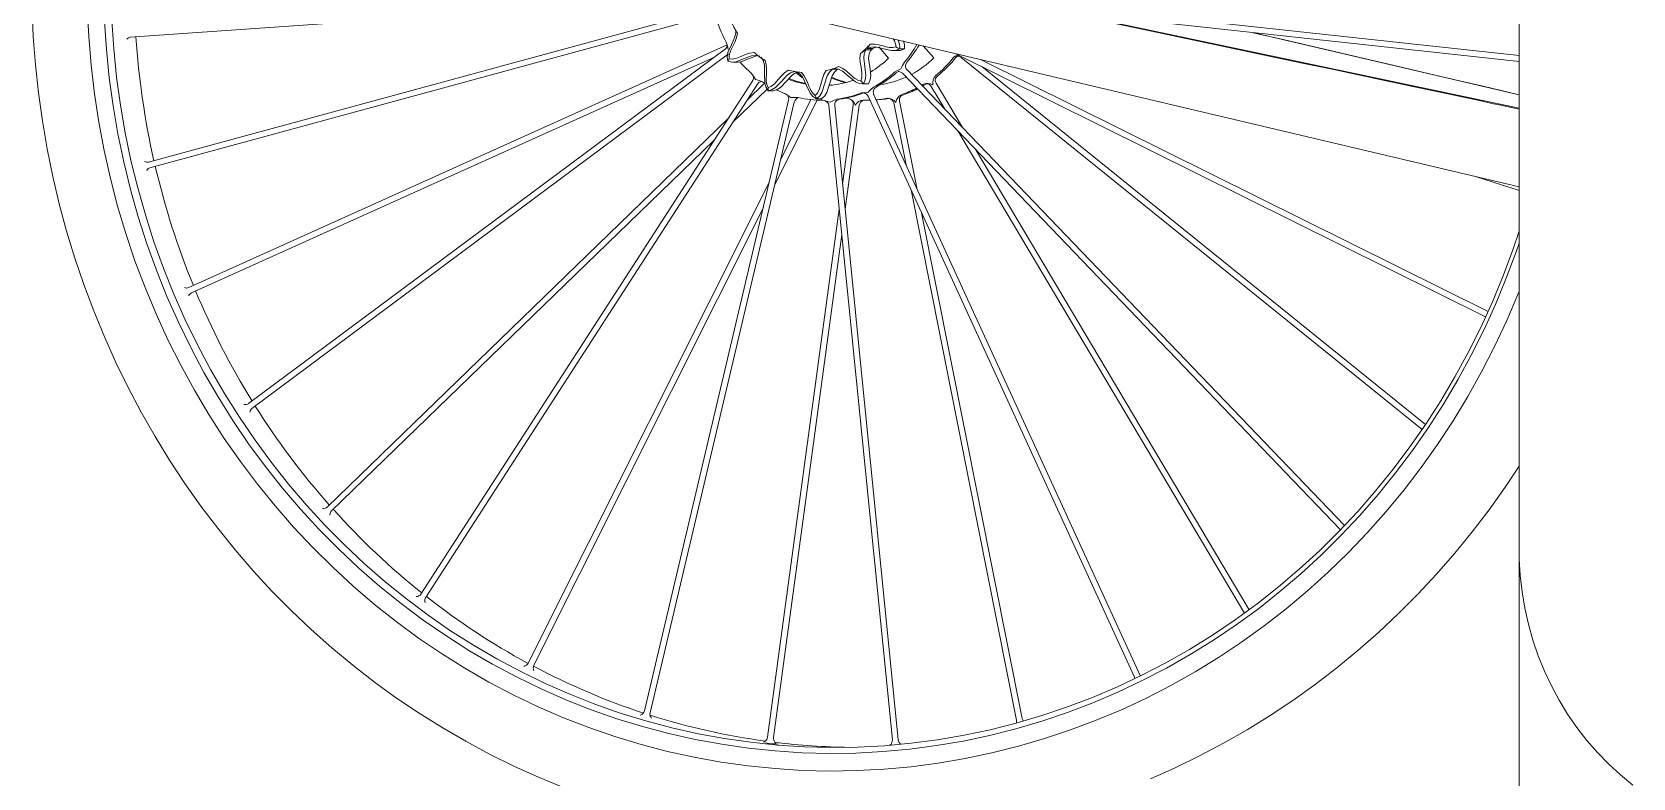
# Model space of a CAD drawing. Header units: inches. Extents: x -9 to 272, y 1 to 196.
# Drawn here: x 195.33 to 216.75, y 144.22 to 154.21 of the extents above; entities that cross this region are included whole.
import ezdxf

# ---------------------------------------------------------------- set-up
doc = ezdxf.new("R2010")
doc.units = ezdxf.units.IN
doc.layers.add('ZANO_R', color=7, linetype='Continuous', lineweight=0)

msp = doc.modelspace()

# ---------------------------------------------------------------- linework, layer by layer
at = {"layer": 'ZANO_R'}
for p, q in [((215.23, 159.0961), (215.23, 147.28391)), ((215.23, 153.18619), (206.20768, 155.09262)), ((196.64417, 154.13413), (204.42529, 154.67838)), ((204.34758, 154.49324), (196.88652, 152.46238)), ((215.23, 153.88942), (208.39033, 154.63142)), ((209.16073, 154.46863), (215.23, 153.81021)), ((196.90536, 152.3859), (204.32723, 154.40609)), ((215.23, 152.13179), (205.71751, 154.38093)), ((206.50409, 153.98523), (206.54599, 154.04307)), ((215.23, 153.36525), (211.66137, 154.19735)), ((204.63118, 154.03258), (197.4275, 150.78439)), ((197.46283, 150.71394), (204.4608, 153.86938)), ((204.60721, 153.97831), (198.22841, 149.23219)), ((198.2718, 149.16632), (204.65061, 153.91245)), ((206.41467, 153.91585), (206.48677, 153.96846)), ((206.55338, 153.96873), (206.48677, 153.96846)), ((206.50409, 153.98523), (206.5707, 153.98551)), ((206.62347, 154.00285), (206.5707, 153.98551)), ((206.79175, 153.85598), (206.65925, 154.00678)), ((206.84785, 153.95568), (206.91446, 153.95596)), ((206.93744, 153.97966), (207.00406, 153.97993)), ((207.39865, 153.85849), (207.26006, 154.01621)), ((207.6914, 153.86446), (207.70461, 153.87586)), ((207.69339, 153.91375), (214.78177, 150.39213)), ((207.76225, 153.86459), (213.93122, 148.8847)), ((214.81438, 150.46386), (208.0311, 153.8339)), ((204.70556, 153.80057), (204.77218, 153.80085)), ((205.95574, 153.68804), (206.04354, 153.70822)), ((206.11015, 153.7085), (206.04354, 153.70822)), ((206.06603, 153.71539), (206.12631, 153.7424)), ((206.97599, 153.65232), (212.8401, 147.54348)), ((212.89468, 147.60032), (207.03688, 153.7026)), ((213.97543, 148.95021), (208.04011, 153.7415)), ((204.97365, 153.55668), (200.5344, 146.68213)), ((200.59698, 146.63387), (205.03622, 153.50841)), ((204.70573, 152.99663), (205.16536, 153.44199)), ((205.13209, 153.5194), (204.89491, 153.28958)), ((205.10381, 153.53801), (205.13209, 153.5194)), ((205.17917, 153.41929), (205.24578, 153.41957)), ((206.45427, 153.51159), (206.42021, 153.55105)), ((206.44484, 153.5113), (206.51144, 153.51157)), ((206.45427, 153.51158), (206.52088, 153.51186)), ((207.23795, 153.49314), (207.25749, 153.50488)), ((207.36284, 153.47618), (207.53934, 153.17917)), ((207.77981, 152.92866), (207.42705, 153.52226)), ((205.45441, 153.29343), (203.52598, 145.11976)), ((203.60081, 145.094), (205.52924, 153.26765)), ((205.26865, 152.16315), (205.83498, 153.29263)), ((205.75028, 153.29941), (205.34694, 152.49498)), ((205.82675, 153.31159), (205.89336, 153.31187)), ((205.91022, 153.2909), (205.91384, 153.29091)), ((205.91292, 153.29092), (205.91647, 153.29096)), ((205.91448, 153.29092), (205.91384, 153.29092)), ((205.99123, 153.21996), (206.84207, 144.73316)), ((206.92124, 144.73285), (206.07041, 153.21963)), ((206.31929, 153.22895), (206.17572, 152.16914)), ((206.20952, 151.83201), (206.39842, 153.22649)), ((206.23016, 153.32183), (206.25412, 153.31716)), ((206.46806, 153.39007), (206.44774, 153.3865)), ((206.51776, 153.29341), (206.54293, 153.29351)), ((206.51949, 153.34467), (210.08287, 145.56848)), ((210.15758, 145.59446), (206.59204, 153.37539)), ((206.86176, 153.25526), (207.02627, 152.42779)), ((207.16808, 152.11831), (206.93743, 153.27846)), ((204.64447, 153.04692), (199.27892, 147.84793)), ((207.71674, 152.88065), (211.55285, 146.42547)), ((199.33776, 147.79529), (204.45529, 152.75396)), ((211.61668, 146.47219), (207.95721, 152.63015)), ((205.19412, 152.1902), (201.96913, 145.75823)), ((214.64555, 152.26998), (215.23, 152.08464)), ((207.09265, 152.0939), (208.50382, 144.99588)), ((202.04281, 145.72949), (205.11583, 151.85837)), ((206.13024, 151.83339), (205.1731, 144.76776)), ((208.5795, 145.01906), (207.23447, 151.78441)), ((205.25223, 144.76527), (206.16404, 151.49626)), ((215.23, 147.28391), (215.23, 143.53748)), ((210.08283, 145.56855), (210.08714, 145.55255)), ((210.16245, 145.58655), (210.15761, 145.59441)), ((205.14638, 144.6899), (205.16617, 144.68745))]:
    msp.add_line(p, q, dxfattribs=at)
at = {"layer": 'ZANO_R', "flags": 128}
for points in [[(215.23, 153.1713), (215.14376, 153.19004), (215.00708, 153.21963), (214.86429, 153.25046), (214.71537, 153.28251), (214.27426, 153.37703), (213.78687, 153.48096), (213.45261, 153.552), (213.09961, 153.62688), (212.72787, 153.70559), (212.32813, 153.79016), (211.88663, 153.88356), (211.40327, 153.98581), (210.87802, 154.09693), (210.3109, 154.2169), (209.67186, 154.35209), (208.98686, 154.497), (208.2559, 154.65163), (207.47898, 154.81599), (206.6561, 154.99007), (206.17497, 155.09185)], [(195.32922, 154.52019), (195.34614, 154.14216), (195.37485, 153.76492), (195.41534, 153.38888), (195.46755, 153.01443), (195.53144, 152.64199), (195.60694, 152.27197), (195.69396, 151.90476), (195.7924, 151.54076), (195.90217, 151.18038), (196.02314, 150.82399), (196.15518, 150.47199), (196.29815, 150.12477), (196.45189, 149.7827), (196.61623, 149.44614), (196.79101, 149.11547), (196.97601, 148.79105), (197.17106, 148.47323), (197.37592, 148.16235), (197.59038, 147.85876), (197.81421, 147.56278), (198.04716, 147.27473), (198.28898, 146.99492), (198.5394, 146.72367), (198.79815, 146.46127), (199.06494, 146.20799), (199.3395, 145.96411), (199.62151, 145.72991), (199.91067, 145.50562), (200.20667, 145.2915), (200.50918, 145.08777), (200.81787, 144.89465), (201.13242, 144.71236), (201.45246, 144.54108), (201.77766, 144.38101), (202.10767, 144.23232), (202.44212, 144.09515)], [(196.0689, 154.53067), (196.08732, 154.1457), (196.11903, 153.76169), (196.16398, 153.37916), (196.22212, 152.99861), (196.29337, 152.62056), (196.37762, 152.2455), (196.47477, 151.87393), (196.5847, 151.50636), (196.70724, 151.14328), (196.84225, 150.78516), (196.98953, 150.43248), (197.1489, 150.08573), (197.32014, 149.74535), (197.50301, 149.4118), (197.69729, 149.08554), (197.9027, 148.76698), (198.11898, 148.45657), (198.34584, 148.15471), (198.58296, 147.8618), (198.83005, 147.57824), (199.08676, 147.30441), (199.35275, 147.04066), (199.62768, 146.78736), (199.91116, 146.54483), (200.20283, 146.31341), (200.5023, 146.0934), (200.80916, 145.8851), (201.12301, 145.68878), (201.44342, 145.50471), (201.76997, 145.33313), (202.10223, 145.17427), (202.43975, 145.02834), (202.78208, 144.89554), (203.12876, 144.77604), (203.47934, 144.67001), (203.83334, 144.57758), (204.19028, 144.49888), (204.54971, 144.43401), (204.91112, 144.38307), (205.27405, 144.34611), (205.63801, 144.32319), (206.00251, 144.31433), (206.36707, 144.31956), (206.7312, 144.33886)], [(196.29952, 154.35214), (196.32431, 153.97177), (196.36239, 153.59263), (196.41369, 153.21523), (196.47814, 152.84008), (196.55566, 152.4677), (196.64614, 152.0986), (196.74946, 151.73327), (196.86548, 151.37223), (196.99403, 151.01596), (197.13495, 150.66494), (197.28804, 150.31967), (197.45308, 149.98061), (197.62987, 149.64822), (197.81814, 149.32296), (198.01765, 149.00527), (198.22813, 148.69558), (198.44929, 148.39433), (198.68082, 148.10191), (198.9224, 147.81873), (199.17372, 147.54518), (199.43442, 147.28163), (199.70415, 147.02844), (199.98254, 146.78596), (200.26921, 146.55451), (200.56377, 146.33442), (200.86582, 146.12598), (201.17494, 145.92947), (201.49071, 145.74518), (201.81271, 145.57334), (202.14048, 145.4142), (202.47358, 145.26796), (202.81157, 145.13484), (203.15397, 145.01501), (203.50032, 144.90864), (203.85015, 144.81586), (204.20297, 144.73682), (204.55831, 144.67161), (204.91568, 144.62032), (205.27459, 144.58303), (205.63455, 144.55979), (205.99508, 144.55062), (206.35567, 144.55554), (206.71584, 144.57455)], [(196.39946, 154.35617), (196.42407, 153.97871), (196.46185, 153.60246), (196.51276, 153.22794), (196.57672, 152.85565), (196.65365, 152.48612), (196.74344, 152.11983), (196.84597, 151.75729), (196.9611, 151.39901), (197.08868, 151.04546), (197.22852, 150.69712), (197.38044, 150.35449), (197.54422, 150.01801), (197.71966, 149.68816), (197.9065, 149.36538), (198.10448, 149.05011), (198.31336, 148.74279), (198.53282, 148.44384), (198.76258, 148.15365), (199.00233, 147.87264), (199.25173, 147.60118), (199.51044, 147.33964), (199.77811, 147.08838), (200.05437, 146.84775), (200.33885, 146.61807), (200.63117, 146.39965), (200.93091, 146.1928), (201.23767, 145.9978), (201.55103, 145.81491), (201.87057, 145.64439), (202.19584, 145.48646), (202.5264, 145.34134), (202.86181, 145.20923), (203.20159, 145.09032), (203.5453, 144.98475), (203.89245, 144.89269), (204.24258, 144.81425), (204.59521, 144.74954), (204.94985, 144.69864), (205.30602, 144.66164), (205.66324, 144.63857), (206.02101, 144.62947), (206.37885, 144.63436), (206.73627, 144.65322)], [(204.64728, 153.97197), (204.6348, 154.02127), (204.61931, 154.06972)], [(204.74257, 154.23972), (204.74567, 154.19743), (204.73474, 154.14047), (204.68766, 154.03415), (204.64199, 153.92879), (204.63283, 153.87302), (204.63979, 153.81335)], [(204.76964, 154.18944), (204.75778, 154.1299), (204.73818, 154.07794), (204.7088, 154.01758), (204.68656, 153.97298), (204.67046, 153.93464), (204.65894, 153.89008), (204.65872, 153.84402)], [(206.54599, 154.04307), (206.60355, 154.04409), (206.65562, 154.03548), (206.71804, 154.01853), (206.75319, 154.00858), (206.78153, 154.00154), (206.80308, 153.99743), (206.84793, 153.99557), (206.88927, 154.00546)], [(206.98954, 154.08523), (207.00321, 154.04004), (207.00405, 153.97993)], [(215.19639, 153.37309), (214.74767, 153.47807), (214.43398, 153.5514), (214.10724, 153.62774), (213.76746, 153.70709), (213.40463, 153.79179), (213.00395, 153.88533), (212.56527, 153.98774), (212.0886, 154.09902), (211.67265, 154.19613)], [(204.63979, 153.81335), (204.69541, 153.80082), (204.74876, 153.80562), (204.85202, 153.84454), (204.95631, 153.88485), (205.01094, 153.8914), (205.06835, 153.88132)], [(204.63979, 153.81335), (204.64964, 153.82954), (204.65872, 153.84402)], [(204.65872, 153.84402), (204.7, 153.84035), (204.76027, 153.85354), (204.82664, 153.88164), (204.88602, 153.90731), (204.93668, 153.92341), (204.99388, 153.93074)], [(205.02292, 153.88513), (204.91864, 153.84481), (204.81537, 153.80589), (204.77208, 153.802)], [(205.08768, 153.86719), (205.11691, 153.81398), (205.13045, 153.75763), (205.13167, 153.64023), (205.13378, 153.52433), (205.14841, 153.46987), (205.17917, 153.41929)], [(206.4202, 153.55105), (206.43334, 153.59497), (206.43398, 153.65782), (206.4228, 153.73251), (206.41234, 153.79933), (206.40871, 153.85528), (206.41467, 153.91585)], [(206.45427, 153.51158), (206.47817, 153.56612), (206.48561, 153.62217), (206.47265, 153.73728), (206.45863, 153.85376), (206.46473, 153.91153), (206.48677, 153.96846)], [(206.50409, 153.98523), (206.55965, 154.00349), (206.61462, 154.00488), (206.72316, 153.97997), (206.8305, 153.95629), (206.88397, 153.95923), (206.93744, 153.97966)], [(206.55338, 153.96873), (206.53134, 153.91181), (206.52524, 153.85404), (206.53926, 153.73756), (206.55222, 153.62245), (206.54479, 153.56639), (206.52088, 153.51186)], [(206.93744, 153.97967), (206.91189, 153.99328), (206.88928, 154.00546)], [(207.00405, 153.97993), (206.95059, 153.95951), (206.91439, 153.95752)], [(207.70275, 153.87814), (207.70268, 153.8781), (207.70378, 153.87847), (207.71268, 153.88029), (207.733, 153.87889), (207.74702, 153.87408), (207.76219, 153.86465)], [(205.01246, 153.5712), (204.98479, 153.61302), (204.95457, 153.65295)], [(205.1405, 153.82362), (205.15425, 153.76454), (205.15792, 153.70874), (205.15623, 153.64084), (205.1545, 153.59044), (205.15572, 153.54852), (205.16364, 153.50308), (205.18235, 153.46146)], [(205.17917, 153.41929), (205.23441, 153.43351), (205.2805, 153.4623), (205.35754, 153.54474), (205.43494, 153.62892), (205.48146, 153.65987), (205.53731, 153.67712)], [(205.18235, 153.46146), (205.22103, 153.47709), (205.26991, 153.51663), (205.31816, 153.57239), (205.36113, 153.62278), (205.40013, 153.66051), (205.44866, 153.69335)], [(205.56956, 153.66678), (205.54807, 153.66015), (205.50155, 153.62919), (205.42416, 153.54502), (205.34711, 153.46258), (205.30102, 153.43379), (205.24578, 153.41957)], [(205.56052, 153.67326), (205.60869, 153.63871), (205.64401, 153.59414), (205.6933, 153.4889), (205.74275, 153.38542), (205.77829, 153.34306), (205.82675, 153.31159)], [(205.62467, 153.66408), (205.66133, 153.61714), (205.68741, 153.56882), (205.71386, 153.50658), (205.72848, 153.47121), (205.74096, 153.4434), (205.7513, 153.42315), (205.77793, 153.38488), (205.81101, 153.3569)], [(205.81102, 153.3569), (205.8394, 153.38869), (205.86719, 153.44661), (205.88783, 153.51917), (205.90594, 153.58459), (205.92548, 153.63618), (205.95574, 153.68804)], [(205.82675, 153.31159), (205.87067, 153.34975), (205.90037, 153.39683), (205.93594, 153.50647), (205.97111, 153.61782), (206.00031, 153.66706), (206.04354, 153.70822)], [(206.11015, 153.7085), (206.06692, 153.66733), (206.03772, 153.61809), (206.00255, 153.50674), (205.96698, 153.39711), (205.93728, 153.35002), (205.89336, 153.31187)], [(206.06603, 153.71539), (206.1236, 153.70635), (206.1737, 153.68239), (206.26129, 153.61016), (206.34831, 153.53959), (206.3977, 153.51771), (206.45427, 153.51158)], [(206.12631, 153.7424), (206.17857, 153.7169), (206.22219, 153.68508), (206.27128, 153.64138), (206.29876, 153.61636), (206.32142, 153.59702), (206.33924, 153.58336), (206.37887, 153.56112), (206.4202, 153.55105)], [(206.95586, 153.71186), (206.91211, 153.69033), (206.86968, 153.66582)], [(206.9241, 153.67721), (206.92333, 153.67707), (206.89544, 153.66042)], [(206.91926, 153.67482), (206.91916, 153.67472), (206.92082, 153.67475), (206.92477, 153.67488), (206.93125, 153.67456), (206.95103, 153.66949), (206.97585, 153.65246)], [(207.0026, 153.80118), (206.97785, 153.75727), (206.95586, 153.71186)], [(207.01861, 153.75353), (207.02216, 153.77555), (207.04, 153.80764)], [(207.41984, 153.58245), (207.42738, 153.59422), (207.44935, 153.61795)], [(205.10381, 153.53801), (205.05859, 153.55617), (205.01246, 153.5712)], [(205.17917, 153.41929), (205.18071, 153.44154), (205.18235, 153.46146)], [(205.46134, 153.58286), (205.55438, 153.54855), (205.68011, 153.51489)], [(206.02835, 153.58856), (206.12934, 153.55093), (206.21334, 153.52689)], [(206.51929, 153.40142), (206.4712, 153.39701), (206.42339, 153.38932)], [(206.59211, 153.46844), (206.55464, 153.43614), (206.51929, 153.40142)], [(206.5964, 153.4346), (206.60406, 153.44882), (206.63123, 153.47255)], [(207.29752, 153.51), (207.26091, 153.48802), (207.24928, 153.48133)], [(207.30248, 153.51319), (207.30235, 153.51309), (207.30432, 153.51284), (207.30912, 153.51234), (207.31679, 153.51086), (207.32699, 153.50745), (207.33888, 153.50116), (207.35135, 153.49101), (207.36281, 153.47623)], [(205.48522, 153.32658), (205.44569, 153.35588), (205.40438, 153.38248)], [(205.58178, 153.32841), (205.53343, 153.32914), (205.48522, 153.32658)], [(205.82675, 153.31159), (205.81832, 153.33547), (205.81102, 153.3569)], [(206.00854, 153.26761), (205.96192, 153.28086), (205.9145, 153.29092)], [(206.09867, 153.30425), (206.053, 153.28745), (206.00854, 153.26761)], [(206.09347, 153.2823), (206.10503, 153.29291), (206.13864, 153.30552)], [(206.93742, 153.27853), (206.93626, 153.30079), (206.93983, 153.3179), (206.9449, 153.32975), (206.94932, 153.33704), (206.95145, 153.34005), (206.9534, 153.34276), (206.95468, 153.34494), (206.95454, 153.34609)], [(206.95468, 153.34599), (206.96197, 153.35157), (206.99028, 153.36591)], [(196.86458, 152.35398), (196.86474, 152.35358), (196.86681, 152.35711), (196.87274, 152.36543), (196.88498, 152.37645), (196.90537, 152.3859)], [(206.73627, 144.65322), (207.09278, 144.68603), (207.44789, 144.73275), (207.80112, 144.79331), (208.15199, 144.86763), (208.50001, 144.9556), (208.84472, 145.05711), (209.18564, 145.17202), (209.5223, 145.30018), (209.85424, 145.44139), (210.18102, 145.59549), (210.50219, 145.76224), (210.8173, 145.94143), (211.12592, 146.13281), (211.42764, 146.33613), (211.72205, 146.55109), (212.00873, 146.77741), (212.28731, 147.01478), (212.55739, 147.26287), (212.81861, 147.52135), (213.07062, 147.78986), (213.31306, 148.06804), (213.54561, 148.3555), (213.76795, 148.65186), (213.97978, 148.9567), (214.1808, 149.26962), (214.37075, 149.59018), (214.54936, 149.91795), (214.71639, 150.25248), (214.87161, 150.59331), (215.0148, 150.93998), (215.14578, 151.29201), (215.23, 151.54106)], [(206.71584, 144.57455), (207.07509, 144.60762), (207.43293, 144.65469), (207.78888, 144.71572), (208.14245, 144.79061), (208.49315, 144.87926), (208.8405, 144.98155), (209.18404, 145.09734), (209.52329, 145.22648), (209.8578, 145.36879), (210.18709, 145.52407), (210.51072, 145.6921), (210.82825, 145.87267), (211.13926, 146.06553), (211.4433, 146.2704), (211.73997, 146.48702), (212.02886, 146.71508), (212.30958, 146.95427), (212.58174, 147.20427), (212.84497, 147.46474), (213.09891, 147.73532), (213.34322, 148.01564), (213.57756, 148.30531), (213.80161, 148.60395), (214.01507, 148.91114), (214.21764, 149.22646), (214.40904, 149.54949), (214.58903, 149.87978), (214.75734, 150.21688), (214.91375, 150.56033), (215.05805, 150.90967), (215.19004, 151.26441), (215.23, 151.38004)], [(197.42649, 150.67313), (197.42683, 150.67355), (197.42737, 150.67514), (197.42957, 150.68098), (197.43488, 150.69055), (197.44533, 150.70252), (197.46293, 150.71398)], [(215.23, 150.73234), (215.21439, 150.69375), (215.06428, 150.34256), (214.90213, 149.9974), (214.72817, 149.65874), (214.54262, 149.32703), (214.34573, 149.00271), (214.13777, 148.68621), (213.919, 148.37796), (213.68973, 148.07837), (213.45026, 147.78783), (213.20091, 147.50674), (212.94201, 147.23547), (212.67391, 146.97438), (212.39696, 146.72383), (212.11154, 146.48413), (211.81802, 146.25562), (211.5168, 146.0386), (211.20828, 145.83336), (210.89287, 145.64018), (210.57099, 145.4593), (210.24307, 145.29097), (209.90955, 145.13543), (209.57087, 144.99286), (209.22749, 144.86347), (208.87986, 144.74743), (208.52845, 144.64489), (208.17372, 144.55599), (207.81616, 144.48084), (207.45623, 144.41955), (207.09441, 144.3722), (206.7312, 144.33886)], [(198.22845, 149.23222), (198.21364, 149.22378), (198.19985, 149.21963), (198.17898, 149.2191), (198.16825, 149.22189), (198.16619, 149.22277), (198.16583, 149.22294), (198.16584, 149.22294)], [(210.29758, 144.2105), (210.62803, 144.35738), (210.95372, 144.51564), (211.2743, 144.68511), (211.58942, 144.86562), (211.89874, 145.05697), (212.20192, 145.25896), (212.49863, 145.47136), (212.78856, 145.69396), (213.07139, 145.9265), (213.3468, 146.16874), (213.61451, 146.42042), (213.87421, 146.68126), (214.12563, 146.95099), (214.3685, 147.22931), (214.60254, 147.51592), (214.82751, 147.81052), (215.04316, 148.11277), (215.23, 148.39345)], [(199.27887, 147.84788), (199.26498, 147.83735), (199.25159, 147.83125), (199.23058, 147.82768), (199.22003, 147.82868), (199.21839, 147.829), (199.21847, 147.82891)], [(199.31563, 147.73855), (199.31626, 147.73827), (199.31629, 147.73986), (199.31618, 147.74235), (199.31628, 147.74981), (199.31824, 147.76181), (199.32446, 147.7777), (199.33785, 147.79538)], [(215.23, 147.28391), (215.23209, 147.15292), (215.24507, 146.93177), (215.26991, 146.71169), (215.30655, 146.49342), (215.35486, 146.27767), (215.4147, 146.06514), (215.48587, 145.85651), (215.56816, 145.65247), (215.6613, 145.45369), (215.76497, 145.26082), (215.87886, 145.07448), (216.00258, 144.89528), (216.13573, 144.72381), (216.27787, 144.56064), (216.42854, 144.40627), (216.58722, 144.26123), (216.7534, 144.12597)], [(200.53443, 146.68217), (200.52132, 146.66686), (200.50732, 146.65701), (200.49438, 146.65151), (200.48371, 146.64908), (200.47608, 146.64849), (200.47162, 146.6486), (200.47004, 146.64864), (200.47011, 146.6486)], [(200.58924, 146.56826), (200.58988, 146.56812), (200.58936, 146.56991), (200.58848, 146.57256), (200.58645, 146.58031), (200.58512, 146.59338), (200.58735, 146.61178), (200.59697, 146.63386)], [(201.9691, 145.75818), (201.95872, 145.7426), (201.947, 145.73156), (201.92552, 145.7201), (201.91779, 145.71792), (201.91288, 145.71694), (201.91082, 145.7164), (201.91097, 145.71626)], [(203.61977, 145.0209), (203.61994, 145.02188), (203.61855, 145.02407), (203.61638, 145.02687), (203.61396, 145.03003), (203.60887, 145.03779), (203.60304, 145.05062), (203.59902, 145.06943), (203.60081, 145.09399)], [(208.50382, 144.99586), (208.50475, 144.97124), (208.50281, 144.96347)], [(208.59355, 144.98815), (208.58635, 144.99919), (208.57949, 145.0191)], [(205.1731, 144.76773), (205.1682, 144.74913), (205.16065, 144.73477), (205.14444, 144.71706), (205.13799, 144.7124), (205.13243, 144.70911), (205.12765, 144.70666), (205.12432, 144.70488), (205.1234, 144.70353), (205.12602, 144.70237), (205.12699, 144.70221)], [(205.28741, 144.68643), (205.28722, 144.68753), (205.28496, 144.68971), (205.28125, 144.69283), (205.27659, 144.697), (205.27139, 144.70239), (205.26091, 144.71746), (205.25321, 144.73853), (205.25224, 144.76532)]]:
    msp.add_lwpolyline(points, dxfattribs=at)
at = {"layer": 'ZANO_R'}
for centre, radius, start, end in [((206.03473, 154.85411), 1.61823, 198.257938, 208.99426), ((205.80135, 154.85057), 1.22537, 203.948466, 212.65201), ((196.66394, 154.03995), 0.09623, 101.839798, 132.615003), ((207.46985, 154.86798), 10.7758, 183.877151, 192.788355), ((205.67203, 154.81384), 1.16529, 309.590569, 318.59001), ((206.69236, 154.00124), 0.19696, 1.225075, 34.1851), ((206.76076, 154.01105), 0.17945, 349.925646, 28.625252), ((204.56086, 154.03605), 0.07405, 308.878014, 350.444805), ((205.73792, 154.79524), 1.14059, 229.283051, 238.41367), ((205.87543, 154.78719), 1.30645, 301.053089, 314.538511), ((205.7684, 154.80955), 1.15901, 312.460192, 314.766074), ((205.81559, 154.82949), 1.57048, 319.097556, 329.699893), ((205.84919, 154.82839), 1.56842, 319.39748, 329.422495), ((206.48459, 154.78698), 1.30292, 298.13157, 314.551351), ((206.45395, 154.80587), 1.52961, 309.398969, 321.646554), ((206.48602, 154.80596), 1.52949, 309.037649, 322.007383), ((207.72994, 153.79208), 0.10013, 85.788122, 139.787898), ((205.96227, 154.80353), 1.52947, 220.9592, 228.787452), ((204.91041, 153.59628), 0.07461, 328.035372, 15.168407), ((205.7137, 154.74317), 1.08276, 255.830858, 265.283246), ((206.54789, 154.78186), 1.49727, 228.53417, 232.454943), ((205.71009, 154.75359), 1.0935, 282.982087, 292.372892), ((205.87509, 154.77069), 1.48659, 298.837429, 311.993332), ((205.907, 154.77076), 1.48656, 299.155616, 311.675866), ((207.10847, 153.75961), 0.09152, 183.66089, 218.511307), ((207.5259, 153.52189), 0.14359, 134.746981, 190.364387), ((205.09722, 153.47085), 0.07163, 93.497389, 148.320252), ((205.91464, 154.73507), 1.44563, 244.645748, 249.331226), ((205.90748, 154.73541), 1.24789, 248.653187, 259.577905), ((205.90404, 154.72877), 1.24105, 274.449818, 289.524995), ((206.54872, 154.74553), 1.25573, 245.715068, 255.263258), ((206.66293, 153.40211), 0.07558, 153.927653, 204.579138), ((206.50914, 154.73883), 1.24879, 277.944954, 294.388846), ((206.50295, 154.73565), 1.44358, 288.762068, 297.37197), ((206.53558, 154.73412), 1.44178, 288.38348, 296.417199), ((207.31304, 153.38529), 0.13186, 57.120733, 114.915065), ((207.49202, 153.55982), 0.07504, 162.385467, 209.940493), ((205.36992, 153.30962), 0.08603, 349.196306, 35.658539), ((205.62668, 153.23164), 0.10389, 114.868644, 159.695499), ((205.9052, 154.70361), 1.41272, 256.765725, 270.377136), ((205.91287, 153.21218), 0.07875, 5.721684, 72.093919), ((206.14718, 153.22851), 0.07729, 134.924058, 186.568659), ((205.90277, 154.71429), 1.42359, 277.909613, 291.451541), ((205.9347, 154.71438), 1.42354, 278.236757, 291.124626), ((206.21097, 153.18247), 0.14143, 17.069282, 72.234327), ((206.24337, 153.2402), 0.07675, 351.598395, 43.944968), ((206.4622, 153.16437), 0.13041, 93.295708, 152.796801), ((206.49719, 153.20293), 0.10155, 117.616285, 166.549132), ((206.51193, 154.70227), 1.40887, 267.671822, 271.256793), ((206.43509, 153.29578), 0.09755, 30.154187, 72.20671), ((206.51162, 154.70627), 1.41289, 274.702137, 280.599384), ((206.54365, 154.70581), 1.41229, 273.439867, 280.980772), ((206.77982, 153.18294), 0.13481, 36.54292, 93.53543), ((206.76555, 153.22342), 0.10134, 18.33837, 66.874394), ((207.02408, 153.24379), 0.1373, 114.448076, 171.865036), ((196.89, 152.66245), 0.20009, 253.718761, 269.012056), ((207.34534, 154.83729), 10.64757, 193.199672, 202.214474), ((197.40055, 150.84608), 0.06733, 244.544503, 293.543407), ((207.15621, 154.75825), 10.44257, 202.637639, 211.729518), ((198.3418, 149.095), 0.09994, 134.466417, 167.976304), ((206.93282, 154.6186), 10.17909, 212.166978, 221.485947), ((206.71558, 154.42445), 9.88771, 221.933745, 231.386131), ((206.55083, 154.21632), 9.62223, 231.850336, 241.507207), ((202.14409, 145.69556), 0.10681, 161.434805, 201.543075), ((206.4401, 154.01115), 9.38906, 242.041607, 251.835157), ((203.43459, 145.15184), 0.09685, 290.806725, 340.684659), ((206.39151, 153.86261), 9.23276, 252.397628, 262.23842), ((205.38373, 146.50195), 1.82749, 263.162926, 267.899899), ((206.38181, 153.79795), 9.16737, 263.031301, 269.276633), ((206.7617, 144.7259), 0.0807, 307.02851, 5.197909), ((206.99699, 144.73954), 0.07604, 185.062179, 234.799962)]:
    msp.add_arc(centre, radius, start, end, dxfattribs=at)

doc.saveas('drawing.dxf')
